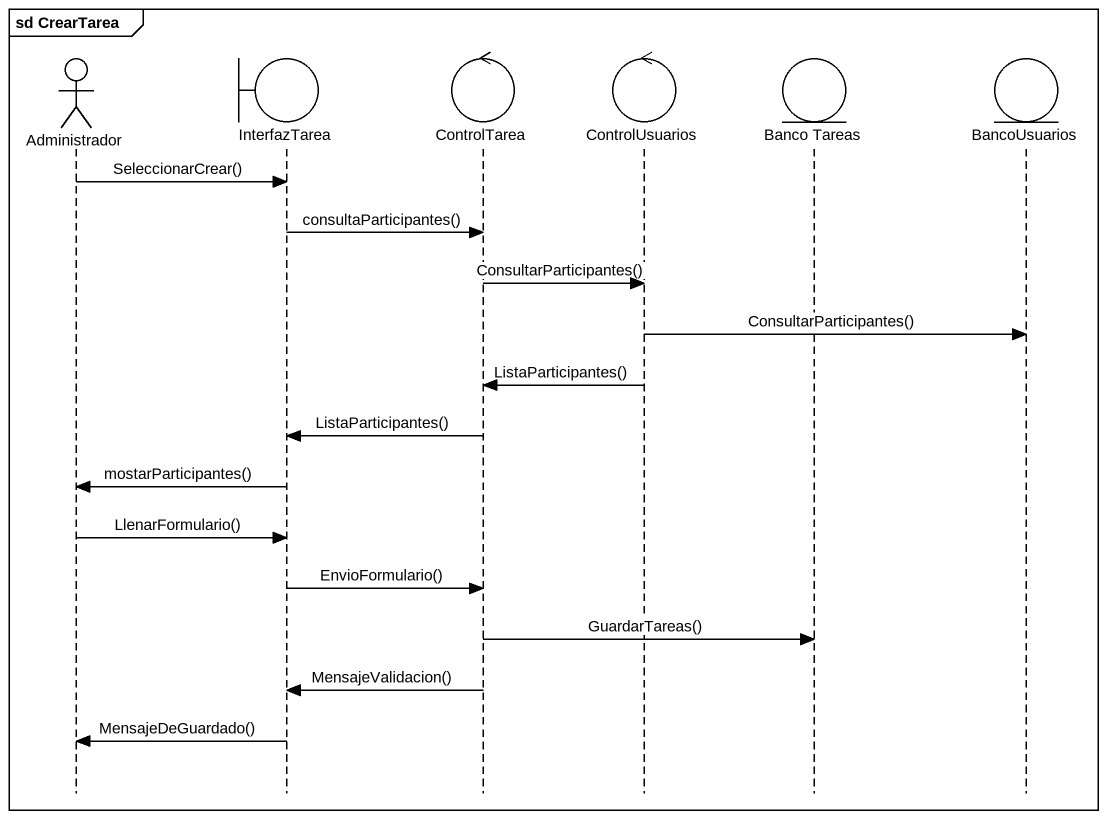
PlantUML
@startuml
mainframe sd CrearTarea
hide footbox
actor Administrador
boundary InterfazTarea
control ControlTarea
control ControlUsuarios
entity "Banco Tareas" as Banco_Tareas
entity BancoUsuarios

Administrador -> InterfazTarea : SeleccionarCrear()
InterfazTarea -> ControlTarea : consultaParticipantes()
ControlTarea -> ControlUsuarios : ConsultarParticipantes()
ControlUsuarios -> BancoUsuarios : ConsultarParticipantes()
ControlUsuarios -> ControlTarea : ListaParticipantes()
ControlTarea -> InterfazTarea : ListaParticipantes()
InterfazTarea -> Administrador : mostarParticipantes()
Administrador -> InterfazTarea : LlenarFormulario()
InterfazTarea -> ControlTarea : EnvioFormulario()
ControlTarea -> Banco_Tareas : GuardarTareas()
ControlTarea -> InterfazTarea : MensajeValidacion()
InterfazTarea -> Administrador : MensajeDeGuardado()
@enduml
